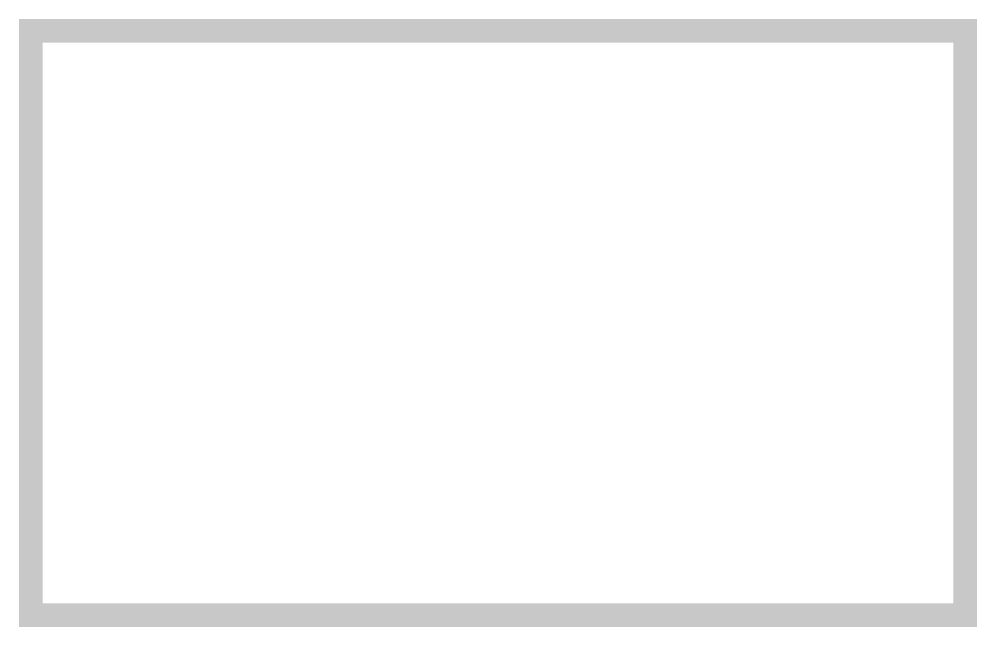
# Model space of a CAD drawing. Extents: x -0.05 to 4.05, y -0.05 to 2.55.
import ezdxf

# ---------------------------------------------------------------- set-up
doc = ezdxf.new("R2010")
doc.units = 0
doc.header["$MEASUREMENT"] = 0
doc.layers.get('0').update_dxf_attribs({"linetype": 'CONTINUOUS'})

msp = doc.modelspace()

# ---------------------------------------------------------------- linework, layer by layer
at = {"const_width": 0.1}
msp.add_lwpolyline([(0, 0), (0, 2.5), (4, 2.5), (4, 0), (0, 0)], dxfattribs=at)

doc.saveas('drawing.dxf')
